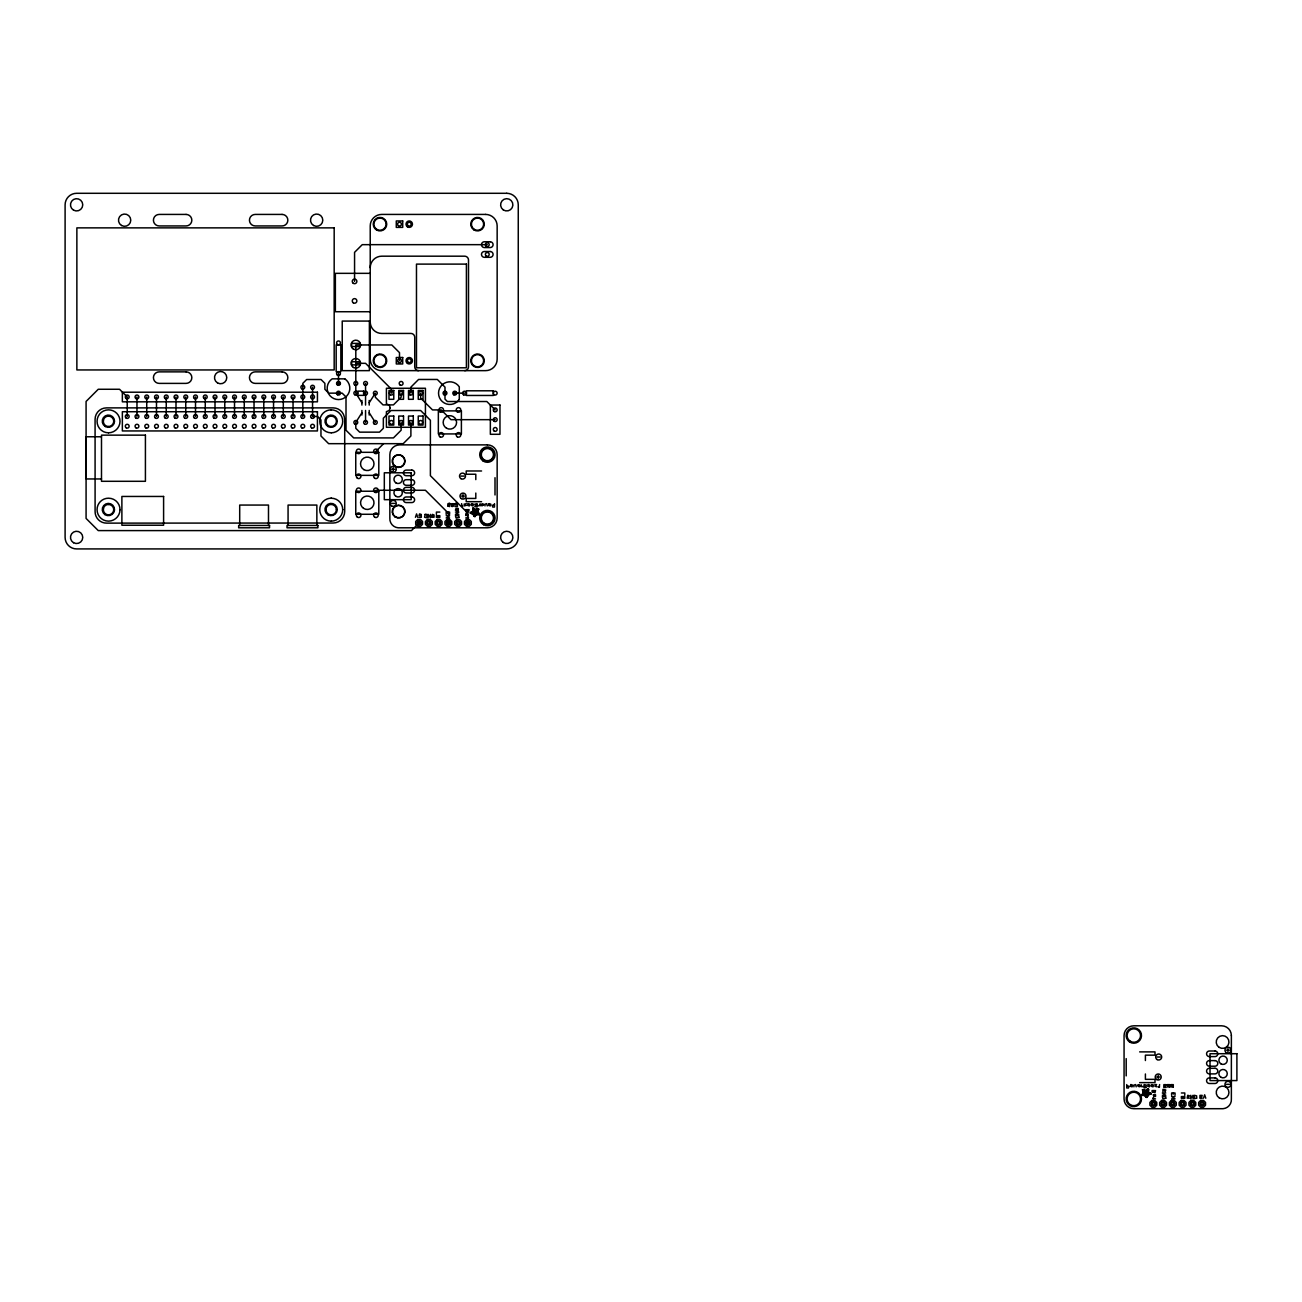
<?xml version="1.0" encoding="UTF-8"?>
<svg xmlns="http://www.w3.org/2000/svg" width="1302" height="1302" viewBox="0 0 1302 1302"><rect width="100%" height="100%" fill="white"/><g stroke="black" fill="none" stroke-linecap="round" stroke-linejoin="round"><path stroke-width="1.5" d="M103.346 509.619L103.46 508.561M326.053 509.619L326.167 508.561A5.013 5.013 0 0 1 330.122 504.574L331.18 504.492A5.127 5.127 0 0 1 336.339 509.7M103.46 420.22L103.346 421.278A5.127 5.127 0 0 0 108.489 426.503M361.907 412.767L355.804 422.401L355.804 428.309L359.645 432.15L379.5 432.15L383.341 428.309L383.341 418.202L391.023 410.521L420.644 410.521L430.392 420.269L430.392 475.686L467.874 513.167L467.874 522.916M369.215 402.774L375.318 393.139L375.318 397.208L383 404.889L393.448 404.889L401.13 397.208L401.13 393.139M375.92 451.355L383.602 443.673M419.114 522.916L411.432 530.598L98.252 530.598L86.078 518.424L86.078 401.455L98.252 389.265L119.54 389.265L127.222 396.947L127.222 416.461M447.937 506.006L449.646 503.158L447.937 503.728L447.937 506.006L449.646 506.576L450.215 503.728M438.123 517.382L436.414 517.382L436.414 515.673L439.832 515.673L439.832 517.382L438.123 517.382L438.123 515.673M451.517 506.006L453.796 503.728L451.517 503.728L452.087 506.576L453.796 506.006L453.796 503.728M458.288 510.758L458.288 508.48L456.009 508.48L455.44 510.189L457.148 510.758L457.148 509.619M467.402 511.393L466.262 511.963L465.693 509.684L469.111 509.684L468.541 511.963L467.402 509.684M475.393 505.355L474.823 506.494L477.102 507.064L477.102 503.646L474.823 504.216L477.102 505.355M467.971 514.974L465.693 515.543L466.262 513.265L466.832 515.543M465.693 518.001L468.541 517.431M480.096 504.785L478.387 505.925M1145.825 1086.275L1146.395 1085.136L1144.116 1084.566L1144.116 1087.984L1146.395 1087.414L1144.116 1086.275M1159.626 1084.566L1159.057 1087.414M1153.816 1092.297L1152.107 1092.297L1152.107 1090.588L1155.525 1090.588L1154.955 1092.866L1153.816 1090.588M1163.809 1084.647L1166.087 1084.647L1165.518 1086.356L1163.809 1085.787L1163.809 1087.495L1166.087 1087.495M1167.406 1084.647L1169.684 1084.647L1169.684 1086.926L1167.406 1086.926L1167.406 1084.647L1169.684 1086.926M1171.003 1084.647L1173.281 1084.647L1173.281 1086.926L1171.003 1086.926L1171.003 1084.647L1173.281 1086.926M1183.079 1098.286L1181.37 1098.286L1181.37 1096.577L1184.787 1096.577L1184.787 1098.286L1183.079 1098.286L1183.079 1096.577M1189.458 1098.139L1187.18 1098.139L1187.749 1095.291L1189.458 1095.861L1188.319 1097M1199.907 1095.373L1202.185 1095.373L1201.616 1097.081L1199.907 1096.512L1199.907 1098.221L1202.185 1098.221M108.489 416.152L107.431 416.249A5.013 5.013 0 0 0 103.444 420.22M331.18 416.152L330.122 416.249A5.013 5.013 0 0 0 326.151 420.22L326.053 421.278A5.127 5.127 0 0 0 331.18 426.503M108.489 504.492L107.431 504.59A5.013 5.013 0 0 0 103.444 508.561M487.29 244.662L362.249 244.662L354.567 252.344L354.567 281.395M370.224 273.339L335.363 273.339L335.363 311.731L370.224 311.731M355.804 363.323L365.553 363.323L391.381 389.135L391.381 393.139M454.74 393.139L464.505 393.139M331.18 409.853L331.261 409.853A11.409 11.409 0 0 0 319.771 421.278L319.771 421.36A11.409 11.409 0 0 0 331.18 432.801M495.232 419.667L450.98 419.667L441.232 409.918L432.508 409.918L420.644 398.054L420.644 393.139M108.489 432.817L108.554 432.817A11.62 11.62 0 0 0 120.028 421.392L120.012 421.36A11.409 11.409 0 0 0 108.603 409.87L108.489 409.853A11.409 11.409 0 0 0 97.064 421.278L97.064 421.36A11.409 11.409 0 0 0 108.489 432.801M101.491 436.772L86.225 436.772L86.225 478.957L101.491 478.957M391.739 469.273L394.783 469.273M481.561 470.982L466.214 470.982L466.214 474.237L475.8 474.237L475.8 479.624M460.989 476.093L464.033 476.093M375.92 490.268L425.428 490.268L448.376 513.216L448.376 522.916M461.478 496.095L464.521 496.095M331.18 498.194L331.261 498.194A11.409 11.409 0 0 0 319.771 509.733A11.409 11.409 0 0 0 331.18 521.142L331.261 521.158M481.561 501.693L466.214 501.693L466.214 498.438L475.8 498.438L475.8 493.051M391.739 503.402L394.783 503.402M466.311 503.646L464.033 504.216L466.311 505.355L464.033 505.925M481.968 503.646L483.677 504.216L481.968 505.925L481.398 504.785L483.677 504.785M494.467 504.785L492.189 505.355L492.758 507.064L494.467 507.064L494.467 503.646M461.592 505.925L462.731 505.925M455.114 506.576L457.393 506.576L457.393 504.867L455.114 504.867L455.684 503.158L457.393 503.728M472.691 508.171L473.635 508.138M474.026 508.415L472.691 508.317L474.384 508.675M472.691 508.757L474.758 508.968M477.313 508.968L478.729 508.903L476.516 509.228M472.691 509.049L475.018 509.228M472.691 509.342L475.214 509.505M476.011 509.505L478.664 509.245M472.691 509.635L475.328 509.766M475.751 509.766L478.583 509.521M472.691 509.863L478.501 509.782M472.707 510.058L478.387 510.058M472.74 510.335L478.322 510.319M472.854 510.661L478.208 510.661M472.984 510.937L474.286 511.133M474.693 510.856L478.127 510.872M472.252 511.409L474.319 511.247M474.904 511.247L475.881 511.149M476.288 511.409L477.948 511.23M471.763 511.67L475.637 511.377M476.06 511.67L477.801 511.426M471.389 511.946L477.541 511.686M439.832 512.077L436.414 512.077L436.414 514.355M455.44 512.077L458.857 512.077L455.44 514.355L458.857 514.355M471.015 512.207L477.964 512.207M470.64 512.483L473.733 512.223M474.563 512.483L478.29 512.483M470.299 512.744L475.686 512.744M476.207 512.5L478.485 512.711M476.125 513.021L470.234 512.988L474.758 513.037M476.597 512.76L478.664 512.988M475.23 513.297L478.924 513.297M470.494 513.313L474.677 513.444L471.357 513.59M475.181 513.574L479.12 513.574M475.067 513.818L479.315 513.834M472.17 513.851L479.51 514.095M473.456 514.371L479.575 514.306M473.456 514.485L476.093 514.599M476.451 514.388L479.575 514.404M473.456 514.746L476.076 514.729M477.264 514.664L479.331 514.664M473.472 514.99L476.027 514.957M473.537 515.201L475.93 515.201M446.179 515.673L449.597 515.673L446.179 517.952L449.597 517.952M473.619 515.494L475.783 515.494M473.716 515.771L475.604 515.755M432.899 516.097L431.759 516.097L432.329 514.388L434.038 514.957L434.038 517.236L431.759 517.236M473.814 516.064L475.36 516.08M473.879 516.308L475.197 516.292M475.018 516.568L474.839 516.796M419.016 517.317L421.295 517.317L421.295 515.608L419.016 515.608L419.586 513.899L421.295 514.469M1226.435 1050.177L1229.479 1050.177M1139.641 1051.886L1155.004 1051.886L1155.004 1055.157L1145.402 1055.157L1145.402 1060.528M1157.169 1057.012L1160.212 1057.012M1156.681 1076.998L1159.724 1076.998M1139.641 1082.613L1155.004 1082.613L1155.004 1079.342L1145.402 1079.342L1145.402 1073.971M1226.435 1084.322L1229.479 1084.322M1139.234 1084.566L1137.525 1085.136L1139.234 1086.844L1139.803 1085.705L1137.525 1085.705M1154.89 1084.566L1156.599 1084.566L1154.89 1086.275L1157.169 1086.844M1126.751 1085.705L1129.029 1086.275L1128.46 1087.984L1126.751 1087.984L1126.751 1084.566M1142.831 1086.844L1141.122 1085.705M1158.487 1086.844L1159.626 1086.844M1147.567 1089.058L1148.527 1089.074M1147.16 1089.351L1148.527 1089.367M1142.521 1089.709L1143.416 1089.709M1146.769 1089.644L1148.527 1089.514M1142.472 1089.807L1144.214 1089.969M1146.346 1089.969L1148.527 1089.807M1142.489 1089.953L1144.897 1090.23M1146.102 1090.246L1148.527 1090.099M1142.619 1090.392L1145.321 1090.523M1145.939 1090.506L1148.527 1090.539L1145.825 1090.799M1142.668 1090.539L1145.565 1090.799M1142.765 1090.816L1148.527 1090.848M1142.847 1091.076L1148.494 1091.092M1142.944 1091.401L1148.364 1091.564M1143.026 1091.629L1148.234 1091.841M1143.123 1091.89L1146.297 1092.15M1146.883 1092.134L1148.12 1091.987M1143.254 1092.134L1145.011 1092.443M1145.467 1092.15L1149.178 1092.411M1143.482 1092.427L1149.568 1092.687M1143.53 1092.964L1149.975 1092.964M1143.075 1093.241L1150.35 1093.241M1165.762 1092.98L1162.344 1092.98L1165.762 1095.259L1162.344 1095.259M1181.37 1092.98L1184.787 1092.98L1184.787 1095.259M1142.814 1093.501L1146.72 1093.452M1147.713 1093.257L1150.642 1093.452M1142.619 1093.761L1144.816 1093.517M1145.369 1093.778L1150.968 1093.761M1142.407 1094.038L1146.004 1093.794M1146.378 1093.794L1150.984 1093.892M1142.196 1094.315L1145.972 1094.201M1146.525 1094.201L1150.935 1094.054M1142.017 1094.575L1150.366 1094.331M1141.805 1094.852L1149.536 1094.591M1141.675 1095.063L1147.664 1094.933M1141.626 1095.21L1147.762 1095.291M1141.675 1095.421L1144.556 1095.421M1145.109 1095.47L1147.762 1095.649L1145.142 1095.731M1145.223 1095.975L1147.632 1096.235M1145.418 1096.398L1147.648 1096.219M1145.5 1096.496L1147.55 1096.496M1175.039 1096.577L1171.621 1096.577L1175.039 1098.855L1171.621 1098.855M1145.695 1096.772L1147.404 1096.968M1145.841 1096.984L1147.388 1097.033M1146.151 1097.423L1147.29 1097.326M1152.677 1098.351L1155.525 1098.904M495.232 409.918L486.834 401.521L447.383 401.521L444.991 399.128L444.991 387.133L437.309 379.452L418.577 379.452L410.895 387.133L410.895 393.139M1162.914 1091.662L1162.914 1089.383L1165.762 1089.953L1165.192 1091.662L1164.053 1090.523M461.592 503.646L462.161 506.494M369.215 412.767L375.318 422.401M361.907 402.774L355.804 393.139L355.804 344.965L391.821 344.965L399.502 352.647L399.502 360.735M1227.949 1048.647L1227.949 1051.707M1205.782 1098.221L1204.643 1094.803L1203.504 1098.221M1193.055 1098.709L1193.055 1095.291L1190.777 1098.709L1190.777 1095.291M1175.039 1095.259L1175.039 1092.98L1171.621 1092.98L1171.621 1095.259M1173.33 1092.98L1173.33 1094.119M1158.21 1075.485L1158.21 1078.528M1154.386 1096.463L1154.386 1094.754L1155.525 1094.754L1155.525 1096.463L1153.816 1096.463L1153.246 1094.754M1153.246 1097.781L1153.246 1098.904M1141.122 1084.566L1141.122 1086.844M1136.207 1086.844L1135.637 1084.566L1133.928 1085.136L1133.928 1086.844M1126.197 1058.607L1126.197 1075.891M495.004 477.704L495.004 494.972M487.273 505.925L486.704 503.646L484.995 504.216L484.995 505.925M480.096 503.646L480.096 505.925M463.007 494.565L463.007 497.608M449.597 514.355L449.597 512.077L446.179 512.077L446.179 514.355M447.888 512.077L447.888 513.216M430.441 514.388L430.441 517.805L428.163 514.388L428.163 517.805M417.714 517.317L416.575 513.899L415.436 517.317M410.895 422.401L410.895 435.991L403.213 443.673L328.641 443.673L320.959 435.991L320.959 419.976L317.444 416.461L312.561 416.461L312.561 387.199M401.13 422.401L401.13 430.23L393.448 437.911L353.688 437.911L346.006 430.23L346.006 396.98L342.166 393.139L328.722 393.139L324.882 389.298L324.882 383.358L321.041 379.517L306.654 379.517L302.813 383.358L302.813 416.461M393.253 467.743L393.253 470.787M369.215 400.463L369.215 405.085M369.215 410.455L369.215 415.061M365.553 383.374L365.553 405.085M365.553 410.455L365.553 422.401M361.907 400.463L361.907 405.085M361.907 410.455L361.907 415.061M344.704 419.407L344.704 511.588A11.62 11.62 0 0 1 333.166 523.03L106.618 523.127A11.409 11.409 0 0 1 95.095 511.588L95.079 419.293A11.409 11.409 0 0 1 106.504 407.884L333.166 407.884A11.409 11.409 0 0 1 344.574 419.293L344.591 419.374M342.719 509.619L342.719 509.684A11.409 11.409 0 0 0 331.31 498.21M338.504 373.625L338.504 383.374M316.858 525.471L316.858 505.062L288.067 505.062L288.067 525.471M293.048 396.947L293.048 416.461M283.299 396.947L283.299 416.461M273.55 396.947L273.55 416.461M268.489 525.471L268.489 505.062L239.698 505.062L239.698 525.471M263.785 396.947L263.785 416.461M254.036 396.947L254.036 416.461M244.271 396.947L244.271 416.461M234.523 396.947L234.523 416.461M224.774 396.947L224.774 416.461M215.009 396.947L215.009 416.461M205.26 396.947L205.26 416.461M195.512 396.947L195.512 416.461M185.747 396.947L185.747 416.461M175.998 396.947L175.998 416.461M166.249 396.947L166.249 416.461M156.484 396.947L156.484 416.461M146.735 396.947L146.735 416.461M136.97 396.947L136.97 416.461M120.012 509.619L120.012 509.684A11.409 11.409 0 0 0 108.603 498.21L108.489 498.194A11.409 11.409 0 0 0 97.064 509.733A11.409 11.409 0 0 0 108.489 521.142L108.554 521.158A11.62 11.62 0 0 0 120.028 509.733M370.224 321.92A11.523 11.523 0 0 0 381.746 333.442L410.895 333.442A3.841 3.841 0 0 1 414.736 337.283L414.736 366.806A3.841 3.841 0 0 0 418.577 370.647M370.224 267.707A11.523 11.523 0 0 1 381.746 256.185L464.668 256.185A3.841 3.841 0 0 1 468.508 260.026L468.508 366.806A3.841 3.841 0 0 1 464.668 370.647M331.31 416.168A5.127 5.127 0 0 1 336.421 421.278A5.354 5.354 0 0 1 331.31 426.535M331.31 432.834A11.62 11.62 0 0 0 342.735 421.392L342.719 421.36A11.409 11.409 0 0 0 331.31 409.87M108.489 514.843A5.127 5.127 0 0 1 103.379 509.733M113.73 509.733A5.354 5.354 0 0 1 108.587 514.86M108.603 504.509A5.127 5.127 0 0 1 113.713 509.619M108.603 426.535A5.354 5.354 0 0 0 113.73 421.392A5.127 5.127 0 0 0 108.603 416.168M336.437 509.733A5.354 5.354 0 0 1 331.31 514.86M331.18 514.843A5.127 5.127 0 0 1 326.07 509.733M342.735 509.733A11.62 11.62 0 0 1 331.31 521.174M1231.367 1035.546L1231.367 1098.953A9.049 9.049 0 0 1 1223.083 1108.702L1133.814 1108.702A9.749 9.749 0 0 1 1124.065 1098.953L1124.065 1035.546A9.749 9.749 0 0 1 1133.814 1025.797L1221.618 1025.797A9.749 9.749 0 0 1 1231.367 1035.546M390.274 407.77L389.168 410.521L386.417 411.627L386.417 427.284L425.428 427.284L425.428 388.256L386.417 388.256L386.417 403.897L389.168 405.003L390.274 407.77M417.698 519.498L415.696 521.5L415.696 524.332L417.698 526.333L420.53 526.333L422.515 524.332L422.515 521.5L420.53 519.498L417.698 519.498M425.136 514.388L424.566 517.236L426.844 517.805L426.844 514.388L425.136 514.388M427.447 519.498L425.445 521.5L425.445 524.332L427.447 526.333L430.278 526.333L432.28 524.332L432.28 521.5L430.278 519.498L427.447 519.498M437.195 519.498L435.21 521.5L435.21 524.332L437.195 526.333L440.027 526.333L442.029 524.332L442.029 521.5L440.027 519.498L437.195 519.498M446.96 519.498L444.958 521.5L444.958 524.332L446.96 526.333L449.792 526.333L451.778 524.332L451.778 521.5L449.792 519.498L446.96 519.498M468.199 503.646L467.63 505.355L469.338 505.925L469.908 504.216L468.199 503.646M471.796 503.646L471.226 505.355L472.935 505.925L473.505 504.216L471.796 503.646M456.709 519.498L454.707 521.5L454.707 524.332L456.709 526.333L459.541 526.333L461.543 524.332L461.543 521.5L459.541 519.498L456.709 519.498M458.857 517.382L456.009 517.952L455.44 515.673L458.857 515.673L458.857 517.382M466.474 519.498L464.472 521.5L464.472 524.332L466.474 526.333L469.29 526.333L471.291 524.332L471.291 521.5L469.29 519.498L466.474 519.498M489.161 503.646L488.592 505.355L490.301 505.925L490.87 504.216L489.161 503.646M1130.917 1084.566L1130.348 1086.275L1132.056 1086.844L1132.626 1085.136L1130.917 1084.566M1148.283 1084.566L1147.713 1086.275L1149.422 1086.844L1149.992 1085.136L1148.283 1084.566M1151.863 1084.566L1151.293 1086.275L1153.002 1086.844L1153.572 1085.136L1151.863 1084.566M1151.912 1100.418L1149.91 1102.42L1149.91 1105.235L1151.912 1107.237L1154.744 1107.237L1156.746 1105.235L1156.746 1102.42L1154.744 1100.418L1151.912 1100.418M1161.677 1100.418L1159.675 1102.42L1159.675 1105.235L1161.677 1107.237L1164.493 1107.237L1166.494 1105.235L1166.494 1102.42L1164.493 1100.418L1161.677 1100.418M1165.762 1098.286L1162.914 1098.855L1162.344 1096.577L1165.762 1096.577L1165.762 1098.286M1171.426 1100.418L1169.424 1102.42L1169.424 1105.235L1171.426 1107.237L1174.258 1107.237L1176.259 1105.235L1176.259 1102.42L1174.258 1100.418L1171.426 1100.418M1181.174 1100.418L1179.173 1102.42L1179.173 1105.235L1181.174 1107.237L1184.006 1107.237L1186.008 1105.235L1186.008 1102.42L1184.006 1100.418L1181.174 1100.418M1190.939 1100.418L1188.938 1102.42L1188.938 1105.235L1190.939 1107.237L1193.755 1107.237L1195.757 1105.235L1195.757 1102.42L1193.755 1100.418L1190.939 1100.418M1196.636 1098.139L1194.357 1098.709L1194.357 1095.291L1196.636 1095.861L1196.636 1098.139M1200.688 1100.418L1198.686 1102.42L1198.686 1105.235L1200.688 1107.237L1203.52 1107.237L1205.522 1105.235L1205.522 1102.42L1203.52 1100.418L1200.688 1100.418M506.738 193.298L76.623 193.298A11.523 11.523 0 0 0 65.1 204.821L65.1 537.4A11.523 11.523 0 0 0 76.623 548.923L506.738 548.923A11.523 11.523 0 0 0 518.261 537.4L518.261 204.821A11.523 11.523 0 0 0 506.738 193.298M186.072 214.423L159.186 214.423A5.761 5.761 0 0 0 153.424 220.184A5.761 5.761 0 0 0 159.186 225.946L186.072 225.946A5.761 5.761 0 0 0 191.833 220.184A5.761 5.761 0 0 0 186.072 214.423M282.078 214.423L255.192 214.423A5.761 5.761 0 0 0 249.447 220.184A5.761 5.761 0 0 0 255.192 225.946L282.078 225.946A5.761 5.761 0 0 0 287.84 220.184A5.761 5.761 0 0 0 282.078 214.423M485.63 214.423L381.746 214.423A11.523 11.523 0 0 0 370.224 225.946L370.224 359.124A11.523 11.523 0 0 0 381.746 370.647L485.63 370.647A11.523 11.523 0 0 0 497.152 359.124L497.152 225.946A11.523 11.523 0 0 0 485.63 214.423M402.709 220.949L396.28 220.949L396.28 227.394L402.709 227.394L402.709 220.949M334.175 227.866L76.867 227.866L76.867 369.947L334.175 369.947L334.175 227.866M490.187 241.765L484.393 241.765A2.897 2.897 0 0 0 481.496 244.662A2.897 2.897 0 0 0 484.393 247.559L490.187 247.559A2.897 2.897 0 0 0 493.084 244.662A2.897 2.897 0 0 0 490.187 241.765M490.187 251.514L484.393 251.514A2.897 2.897 0 0 0 481.496 254.411A2.897 2.897 0 0 0 484.393 257.308L490.187 257.308A2.897 2.897 0 0 0 493.084 254.411A2.897 2.897 0 0 0 490.187 251.514M466.409 264.111L416.477 264.111L416.477 367.799L466.409 367.799L466.409 264.111M369.377 321.073L342.231 321.073L342.231 370.647L369.377 370.647L369.377 321.073M359.938 343.386L351.67 343.386L351.67 346.544L359.938 346.544L359.938 343.386M340.847 344.818L336.176 344.818L336.176 371.705L340.847 371.705L340.847 344.818M402.709 357.513L396.28 357.513L396.28 363.958L402.709 363.958L402.709 357.513M359.938 361.744L351.67 361.744L351.67 364.885L359.938 364.885L359.938 361.744M186.072 371.867L159.186 371.867A5.761 5.761 0 0 0 153.424 377.629A5.761 5.761 0 0 0 159.186 383.39L186.072 383.39A5.761 5.761 0 0 0 191.833 377.629A5.761 5.761 0 0 0 186.072 371.867M282.078 371.867L255.192 371.867A5.761 5.761 0 0 0 249.447 377.629A5.761 5.761 0 0 0 255.192 383.39L282.078 383.39A5.761 5.761 0 0 0 287.84 377.629A5.761 5.761 0 0 0 282.078 371.867M344.818 378.849L332.189 378.849A11.327 11.327 0 0 0 329.992 395.727A11.327 11.327 0 0 0 347.016 395.727A11.327 11.327 0 0 0 344.818 378.849M339.464 382.414L337.543 382.414L337.543 384.334L339.464 384.334L339.464 382.414M393.774 390.47L388.989 390.47L388.989 399.307L393.774 399.307L393.774 390.47M403.522 390.47L398.738 390.47L398.738 399.307L403.522 399.307L403.522 390.47M413.287 390.47L408.502 390.47L408.502 399.307L413.287 399.307L413.287 390.47M423.036 390.47L418.251 390.47L418.251 399.307L423.036 399.307L423.036 390.47M493.312 390.795L466.425 390.795L466.425 395.466L493.312 395.466L493.312 390.795M363.632 391.137L357.725 391.137L357.725 395.369L363.632 395.369L363.632 391.137M317.428 392.211L122.355 392.211L122.355 401.83L317.428 401.83L317.428 392.211M339.464 392.179L337.543 392.179L337.543 394.099L339.464 394.099L339.464 392.179M445.951 392.179L444.031 392.179L444.031 394.099L445.951 394.099L445.951 392.179M455.7 392.179L453.78 392.179L453.78 394.099L455.7 394.099L455.7 392.179M499.968 405.036L490.349 405.036L490.349 434.298L499.968 434.298L499.968 405.036M461.396 410.879L438.351 410.879L438.351 433.924L461.396 433.924L461.396 410.879M317.428 411.725L122.355 411.725L122.355 430.946L317.428 430.946L317.428 411.725M393.774 416.054L388.989 416.054L388.989 425.07L393.774 425.07L393.774 416.054M403.522 416.054L398.738 416.054L398.738 425.07L403.522 425.07L403.522 416.054M413.287 416.054L408.502 416.054L408.502 425.07L413.287 425.07L413.287 416.054M423.036 416.054L418.251 416.054L418.251 425.07L423.036 425.07L423.036 416.054M145.417 435.145L101.491 435.145L101.491 481.301L145.417 481.301L145.417 435.145M487.387 444.877L399.6 444.877A9.749 9.749 0 0 0 389.851 454.642L389.851 518.033A9.049 9.049 0 0 0 398.135 527.798L487.387 527.798A9.749 9.749 0 0 0 497.152 518.033L497.152 454.642A9.749 9.749 0 0 0 487.387 444.877M378.801 452.315L355.755 452.315L355.755 475.36L378.801 475.36L378.801 452.315M411.823 470.103L406.224 470.103A2.799 2.799 0 0 0 403.425 472.903A2.799 2.799 0 0 0 406.224 475.702L411.823 475.702A2.799 2.799 0 0 0 414.622 472.903A2.799 2.799 0 0 0 411.823 470.103M411.188 472.789L384.318 472.789L384.318 499.675L411.188 499.675L411.188 472.789M411.823 479.689L406.224 479.689A2.799 2.799 0 0 0 403.425 482.505A2.799 2.799 0 0 0 406.224 485.304L411.823 485.304A2.799 2.799 0 0 0 414.622 482.505A2.799 2.799 0 0 0 411.823 479.689M411.823 487.371L406.224 487.371A2.799 2.799 0 0 0 403.425 490.17A2.799 2.799 0 0 0 406.224 492.97L411.823 492.97A2.799 2.799 0 0 0 414.622 490.17A2.799 2.799 0 0 0 411.823 487.371M378.801 491.228L355.755 491.228L355.755 514.274L378.801 514.274L378.801 491.228M163.596 496.453L121.883 496.453L121.883 525.227L163.596 525.227L163.596 496.453M411.823 496.973L406.224 496.973A2.799 2.799 0 0 0 403.425 499.773A2.799 2.799 0 0 0 406.224 502.572L411.823 502.572A2.799 2.799 0 0 0 414.622 499.773A2.799 2.799 0 0 0 411.823 496.973M420.334 521.695L417.893 521.695L417.893 524.136L420.334 524.136L420.334 521.695M430.083 521.695L427.642 521.695L427.642 524.136L430.083 524.136L430.083 521.695M439.832 521.695L437.391 521.695L437.391 524.136L439.832 524.136L439.832 521.695M449.597 521.695L447.156 521.695L447.156 524.136L449.597 524.136L449.597 521.695M459.346 521.695L456.904 521.695L456.904 524.136L459.346 524.136L459.346 521.695M469.094 521.695L466.669 521.695L466.669 524.136L469.094 524.136L469.094 521.695M269.53 525.471L238.657 525.471L238.657 527.798L269.53 527.798L269.53 525.471M317.9 525.471L287.026 525.471L287.026 527.798L317.9 527.798L317.9 525.471M1214.978 1051.007L1209.379 1051.007A2.799 2.799 0 0 0 1206.58 1053.806A2.799 2.799 0 0 0 1209.379 1056.606L1214.978 1056.606A2.799 2.799 0 0 0 1217.777 1053.806A2.799 2.799 0 0 0 1214.978 1051.007M1236.9 1053.709L1210.014 1053.709L1210.014 1080.579L1236.9 1080.579L1236.9 1053.709M1214.978 1060.609L1209.379 1060.609A2.799 2.799 0 0 0 1206.58 1063.409A2.799 2.799 0 0 0 1209.379 1066.208L1214.978 1066.208A2.799 2.799 0 0 0 1217.777 1063.409A2.799 2.799 0 0 0 1214.978 1060.609M1214.978 1068.291L1209.379 1068.291A2.799 2.799 0 0 0 1206.58 1071.09A2.799 2.799 0 0 0 1209.379 1073.89L1214.978 1073.89A2.799 2.799 0 0 0 1217.777 1071.09A2.799 2.799 0 0 0 1214.978 1068.291M1214.978 1077.893L1209.379 1077.893A2.799 2.799 0 0 0 1206.58 1080.693A2.799 2.799 0 0 0 1209.379 1083.492L1214.978 1083.492A2.799 2.799 0 0 0 1217.777 1080.693A2.799 2.799 0 0 0 1214.978 1077.893M1154.548 1102.615L1152.107 1102.615L1152.107 1105.04L1154.548 1105.04L1154.548 1102.615M1164.297 1102.615L1161.872 1102.615L1161.872 1105.04L1164.297 1105.04L1164.297 1102.615M1174.062 1102.615L1171.621 1102.615L1171.621 1105.04L1174.062 1105.04L1174.062 1102.615M1183.811 1102.615L1181.37 1102.615L1181.37 1105.04L1183.811 1105.04L1183.811 1102.615M1193.56 1102.615L1191.135 1102.615L1191.135 1105.04L1193.56 1105.04L1193.56 1102.615M1203.325 1102.615L1200.883 1102.615L1200.883 1105.04L1203.325 1105.04L1203.325 1102.615M459.28 399.454L459.28 386.824A11.327 11.327 0 0 0 442.387 384.627A11.327 11.327 0 0 0 442.387 401.651A11.327 11.327 0 0 0 459.28 399.454M1220.983 1063.864A4.199 4.199 0 0 0 1227.265 1060.235A4.199 4.199 0 0 0 1220.983 1056.606A4.199 4.199 0 0 0 1220.983 1063.864M1220.983 1077.307A4.199 4.199 0 0 0 1227.265 1073.678A4.199 4.199 0 0 0 1220.983 1070.032A4.199 4.199 0 0 0 1220.983 1077.307M1226.272 1086.796A2.995 2.995 0 0 0 1230.943 1084.533A2.995 2.995 0 0 0 1226.647 1081.62A2.995 2.995 0 0 0 1226.272 1086.796M1226.451 1052.781A2.995 2.995 0 0 0 1230.96 1050.177A2.995 2.995 0 0 0 1226.451 1047.573A2.995 2.995 0 0 0 1226.451 1052.781M1157.185 1059.6A2.995 2.995 0 0 0 1161.693 1057.012A2.995 2.995 0 0 0 1157.185 1054.408A2.995 2.995 0 0 0 1157.185 1059.6M1156.518 1079.488A2.995 2.995 0 0 0 1161.205 1077.21A2.995 2.995 0 0 0 1156.892 1074.296A2.995 2.995 0 0 0 1156.518 1079.488M1130.038 1041.128A6.754 6.754 0 0 0 1140.552 1036.034A6.754 6.754 0 0 0 1130.868 1029.475A6.754 6.754 0 0 0 1130.038 1041.128M1129.518 1041.909A7.682 7.682 0 0 0 1141.48 1036.099A7.682 7.682 0 0 0 1130.461 1028.629A7.682 7.682 0 0 0 1129.518 1041.909M1130.445 1104.796A6.754 6.754 0 0 0 1140.568 1098.953A6.754 6.754 0 0 0 1130.445 1093.11A6.754 6.754 0 0 0 1130.445 1104.796M1129.973 1105.593A7.682 7.682 0 0 0 1141.496 1098.953A7.682 7.682 0 0 0 1129.973 1092.297A7.682 7.682 0 0 0 1129.973 1105.593M1219.404 1097.993A6.364 6.364 0 0 0 1228.958 1092.476A6.364 6.364 0 0 0 1219.404 1086.958A6.364 6.364 0 0 0 1219.404 1097.993M1219.014 1047.296A6.364 6.364 0 0 0 1228.942 1042.463A6.364 6.364 0 0 0 1219.811 1036.294A6.364 6.364 0 0 0 1219.014 1047.296M1152.254 1105.414A1.92 1.92 0 0 0 1155.248 1103.966A1.92 1.92 0 0 0 1152.498 1102.094A1.92 1.92 0 0 0 1152.254 1105.414M1162.002 1105.414A1.92 1.92 0 0 0 1164.997 1103.966A1.92 1.92 0 0 0 1162.247 1102.094A1.92 1.92 0 0 0 1162.002 1105.414M1171.767 1105.414A1.92 1.92 0 0 0 1174.746 1103.966A1.92 1.92 0 0 0 1171.995 1102.094A1.92 1.92 0 0 0 1171.767 1105.414M1181.516 1105.414A1.92 1.92 0 0 0 1184.511 1103.966A1.92 1.92 0 0 0 1181.76 1102.094A1.92 1.92 0 0 0 1181.516 1105.414M1191.265 1105.414A1.92 1.92 0 0 0 1194.259 1103.966A1.92 1.92 0 0 0 1191.509 1102.094A1.92 1.92 0 0 0 1191.265 1105.414M1201.03 1105.414A1.92 1.92 0 0 0 1204.024 1103.966A1.92 1.92 0 0 0 1201.258 1102.094A1.92 1.92 0 0 0 1201.03 1105.414M337.43 394.718A1.92 1.92 0 0 0 340.424 393.269A1.92 1.92 0 0 0 337.674 391.414A1.92 1.92 0 0 0 337.43 394.718M337.543 375.285A1.92 1.92 0 0 0 340.424 373.625A1.92 1.92 0 0 0 337.543 371.965A1.92 1.92 0 0 0 337.543 375.285M337.543 385.05A1.92 1.92 0 0 0 340.424 383.374A1.92 1.92 0 0 0 337.543 381.714A1.92 1.92 0 0 0 337.543 385.05M337.43 344.493A1.92 1.92 0 0 0 340.424 343.044A1.92 1.92 0 0 0 337.674 341.173A1.92 1.92 0 0 0 337.43 344.493M400.17 385.05A1.92 1.92 0 0 0 403.05 383.374A1.92 1.92 0 0 0 400.17 381.714A1.92 1.92 0 0 0 400.17 385.05M354.844 385.05A1.92 1.92 0 0 0 357.725 383.374A1.92 1.92 0 0 0 354.844 381.714A1.92 1.92 0 0 0 354.844 385.05M364.593 385.05A1.92 1.92 0 0 0 367.473 383.374A1.92 1.92 0 0 0 364.593 381.714A1.92 1.92 0 0 0 364.593 385.05M364.593 394.799A1.92 1.92 0 0 0 367.473 393.139A1.92 1.92 0 0 0 364.593 391.479A1.92 1.92 0 0 0 364.593 394.799M374.764 453.356A2.311 2.311 0 0 0 378.215 451.355A2.311 2.311 0 0 0 374.764 449.353A2.311 2.311 0 0 0 374.764 453.356M357.48 453.356A2.311 2.311 0 0 0 360.931 451.355A2.311 2.311 0 0 0 357.48 449.353A2.311 2.311 0 0 0 357.48 453.356M374.618 492.189A2.311 2.311 0 0 0 378.215 490.431A2.311 2.311 0 0 0 374.911 488.201A2.311 2.311 0 0 0 374.618 492.189M357.334 492.189A2.311 2.311 0 0 0 360.931 490.431A2.311 2.311 0 0 0 357.627 488.201A2.311 2.311 0 0 0 357.334 492.189M374.764 517.236A2.311 2.311 0 0 0 378.215 515.234A2.311 2.311 0 0 0 374.764 513.248A2.311 2.311 0 0 0 374.764 517.236M357.48 517.236A2.311 2.311 0 0 0 360.931 515.234A2.311 2.311 0 0 0 357.48 513.248A2.311 2.311 0 0 0 357.48 517.236M73.547 542.722A6.152 6.152 0 0 0 82.758 537.4A6.152 6.152 0 0 0 73.547 532.079A6.152 6.152 0 0 0 73.547 542.722M104.957 514.615A6.152 6.152 0 0 0 114.527 509.961A6.152 6.152 0 0 0 105.706 504.004A6.152 6.152 0 0 0 104.957 514.615M105.316 426.519A6.152 6.152 0 0 0 114.543 421.197A6.152 6.152 0 0 0 105.316 415.875A6.152 6.152 0 0 0 105.316 426.519M217.564 382.951A6.152 6.152 0 0 0 226.776 377.629A6.152 6.152 0 0 0 217.564 372.307A6.152 6.152 0 0 0 217.564 382.951M328.023 426.519A6.152 6.152 0 0 0 337.251 421.197A6.152 6.152 0 0 0 328.023 415.875A6.152 6.152 0 0 0 328.023 426.519M328.023 514.843A6.152 6.152 0 0 0 337.251 509.521A6.152 6.152 0 0 0 328.023 504.2A6.152 6.152 0 0 0 328.023 514.843M395.548 466.425A6.152 6.152 0 0 0 404.776 461.103A6.152 6.152 0 0 0 395.548 455.781A6.152 6.152 0 0 0 395.548 466.425M395.173 516.65A6.152 6.152 0 0 0 404.759 512.012A6.152 6.152 0 0 0 395.938 506.039A6.152 6.152 0 0 0 395.173 516.65M503.304 542.478A6.152 6.152 0 0 0 512.874 537.84A6.152 6.152 0 0 0 504.053 531.867A6.152 6.152 0 0 0 503.304 542.478M484.311 523.355A6.152 6.152 0 0 0 493.539 518.033A6.152 6.152 0 0 0 484.311 512.711A6.152 6.152 0 0 0 484.311 523.355M483.953 459.72A6.152 6.152 0 0 0 493.523 455.065A6.152 6.152 0 0 0 484.702 449.109A6.152 6.152 0 0 0 483.953 459.72M376.913 366.057A6.152 6.152 0 0 0 386.124 360.735A6.152 6.152 0 0 0 376.913 355.413A6.152 6.152 0 0 0 376.913 366.057M474.465 366.057A6.152 6.152 0 0 0 483.677 360.735A6.152 6.152 0 0 0 474.465 355.413A6.152 6.152 0 0 0 474.465 366.057M73.547 210.143A6.152 6.152 0 0 0 82.758 204.821A6.152 6.152 0 0 0 73.547 199.499A6.152 6.152 0 0 0 73.547 210.143M121.558 225.506A6.152 6.152 0 0 0 130.77 220.184A6.152 6.152 0 0 0 121.558 214.863A6.152 6.152 0 0 0 121.558 225.506M313.57 225.506A6.152 6.152 0 0 0 322.798 220.184A6.152 6.152 0 0 0 313.57 214.863A6.152 6.152 0 0 0 313.57 225.506M376.538 229.266A6.152 6.152 0 0 0 386.108 224.611A6.152 6.152 0 0 0 377.303 218.638A6.152 6.152 0 0 0 376.538 229.266M474.465 229.494A6.152 6.152 0 0 0 483.677 224.172A6.152 6.152 0 0 0 474.465 218.85A6.152 6.152 0 0 0 474.465 229.494M503.304 209.899A6.152 6.152 0 0 0 512.874 205.26A6.152 6.152 0 0 0 504.053 199.287A6.152 6.152 0 0 0 503.304 209.899M353.265 283.299A2.311 2.311 0 0 0 356.862 281.558A2.311 2.311 0 0 0 353.558 279.328A2.311 2.311 0 0 0 353.265 283.299M353.265 302.813A2.311 2.311 0 0 0 356.862 301.071A2.311 2.311 0 0 0 353.558 298.842A2.311 2.311 0 0 0 353.265 302.813M494.142 431.011A1.92 1.92 0 0 0 497.136 429.562A1.92 1.92 0 0 0 494.386 427.707A1.92 1.92 0 0 0 494.142 431.011M494.272 421.343A1.92 1.92 0 0 0 497.152 419.667A1.92 1.92 0 0 0 494.272 418.007A1.92 1.92 0 0 0 494.272 421.343M494.142 411.513A1.92 1.92 0 0 0 497.136 410.049A1.92 1.92 0 0 0 494.386 408.193A1.92 1.92 0 0 0 494.142 411.513M446.505 428.212A6.722 6.722 0 0 0 456.595 422.401A6.722 6.722 0 0 0 446.505 416.575A6.722 6.722 0 0 0 446.505 428.212M311.601 388.859A1.92 1.92 0 0 0 314.482 387.199A1.92 1.92 0 0 0 311.601 385.538A1.92 1.92 0 0 0 311.601 388.859M363.502 508.317A6.722 6.722 0 0 0 373.983 503.239A6.722 6.722 0 0 0 364.332 496.713A6.722 6.722 0 0 0 363.502 508.317M363.909 469.664A6.722 6.722 0 0 0 374 463.837A6.722 6.722 0 0 0 363.909 458.011A6.722 6.722 0 0 0 363.909 469.664M353.412 367.473A4.801 4.801 0 0 0 360.605 363.323A4.801 4.801 0 0 0 353.412 359.157A4.801 4.801 0 0 0 353.412 367.473M353.412 349.115A4.801 4.801 0 0 0 360.605 344.965A4.801 4.801 0 0 0 353.412 340.798A4.801 4.801 0 0 0 353.412 349.115M395.792 482.798A4.199 4.199 0 0 0 402.318 479.624A4.199 4.199 0 0 0 396.296 475.555A4.199 4.199 0 0 0 395.792 482.798M395.792 496.241A4.199 4.199 0 0 0 402.318 493.067A4.199 4.199 0 0 0 396.296 488.982A4.199 4.199 0 0 0 395.792 496.241M391.576 505.892A2.995 2.995 0 0 0 396.247 503.63A2.995 2.995 0 0 0 391.951 500.7A2.995 2.995 0 0 0 391.576 505.892M391.756 471.861A2.995 2.995 0 0 0 396.264 469.273A2.995 2.995 0 0 0 391.756 466.669A2.995 2.995 0 0 0 391.756 471.861M461.022 478.697A2.995 2.995 0 0 0 465.514 476.093A2.995 2.995 0 0 0 461.022 473.489A2.995 2.995 0 0 0 461.022 478.697M461.315 498.585A2.995 2.995 0 0 0 466.002 496.306A2.995 2.995 0 0 0 461.689 493.393A2.995 2.995 0 0 0 461.315 498.585M483.612 460.224A6.754 6.754 0 0 0 494.125 455.114A6.754 6.754 0 0 0 484.442 448.555A6.754 6.754 0 0 0 483.612 460.224M483.091 460.989A7.682 7.682 0 0 0 495.053 455.179A7.682 7.682 0 0 0 484.035 447.725A7.682 7.682 0 0 0 483.091 460.989M484.018 523.892A6.754 6.754 0 0 0 494.142 518.033A6.754 6.754 0 0 0 484.018 512.191A6.754 6.754 0 0 0 484.018 523.892M483.547 524.69A7.682 7.682 0 0 0 495.069 518.033A7.682 7.682 0 0 0 483.547 511.393A7.682 7.682 0 0 0 483.547 524.69M395.059 516.845A6.364 6.364 0 0 0 404.971 512.028A6.364 6.364 0 0 0 395.841 505.843A6.364 6.364 0 0 0 395.059 516.845M395.434 466.621A6.364 6.364 0 0 0 404.987 461.103A6.364 6.364 0 0 0 395.434 455.586A6.364 6.364 0 0 0 395.434 466.621M466.913 524.576A1.92 1.92 0 0 0 469.794 522.916A1.92 1.92 0 0 0 466.913 521.256A1.92 1.92 0 0 0 466.913 524.576M457.165 524.576A1.92 1.92 0 0 0 460.045 522.916A1.92 1.92 0 0 0 457.165 521.256A1.92 1.92 0 0 0 457.165 524.576M447.302 524.511A1.92 1.92 0 0 0 450.28 523.062A1.92 1.92 0 0 0 447.53 521.191A1.92 1.92 0 0 0 447.302 524.511M437.537 524.511A1.92 1.92 0 0 0 440.532 523.062A1.92 1.92 0 0 0 437.781 521.191A1.92 1.92 0 0 0 437.537 524.511M427.788 524.511A1.92 1.92 0 0 0 430.783 523.062A1.92 1.92 0 0 0 428.016 521.191A1.92 1.92 0 0 0 427.788 524.511M418.023 524.511A1.92 1.92 0 0 0 421.018 523.062A1.92 1.92 0 0 0 418.267 521.191A1.92 1.92 0 0 0 418.023 524.511M301.852 388.859A1.92 1.92 0 0 0 304.733 387.199A1.92 1.92 0 0 0 301.852 385.538A1.92 1.92 0 0 0 301.852 388.859M486.216 256.006A1.92 1.92 0 0 0 489.194 254.557A1.92 1.92 0 0 0 486.443 252.686A1.92 1.92 0 0 0 486.216 256.006M486.216 246.241A1.92 1.92 0 0 0 489.194 244.792A1.92 1.92 0 0 0 486.443 242.937A1.92 1.92 0 0 0 486.216 246.241M408.291 225.832A1.92 1.92 0 0 0 411.172 224.172A1.92 1.92 0 0 0 408.291 222.512A1.92 1.92 0 0 0 408.291 225.832M398.542 225.832A1.92 1.92 0 0 0 401.423 224.172A1.92 1.92 0 0 0 398.542 222.512A1.92 1.92 0 0 0 398.542 225.832M473.749 366.334A6.754 6.754 0 0 0 484.263 361.224A6.754 6.754 0 0 0 474.579 354.665A6.754 6.754 0 0 0 473.749 366.334M473.749 229.77A6.754 6.754 0 0 0 484.263 224.66A6.754 6.754 0 0 0 474.579 218.101A6.754 6.754 0 0 0 473.749 229.77M376.197 366.334A6.754 6.754 0 0 0 386.727 361.224A6.754 6.754 0 0 0 377.043 354.665A6.754 6.754 0 0 0 376.197 366.334M376.603 230.015A6.754 6.754 0 0 0 386.743 224.172A6.754 6.754 0 0 0 376.603 218.329A6.754 6.754 0 0 0 376.603 230.015M407.445 226.841A3.222 3.222 0 0 0 412.457 224.4A3.222 3.222 0 0 0 407.835 221.275A3.222 3.222 0 0 0 407.445 226.841M407.445 363.404A3.222 3.222 0 0 0 412.457 360.963A3.222 3.222 0 0 0 407.835 357.838A3.222 3.222 0 0 0 407.445 363.404M126.148 398.542A1.92 1.92 0 0 0 129.142 397.094A1.92 1.92 0 0 0 126.392 395.222A1.92 1.92 0 0 0 126.148 398.542M311.601 398.607A1.92 1.92 0 0 0 314.482 396.947A1.92 1.92 0 0 0 311.601 395.287A1.92 1.92 0 0 0 311.601 398.607M301.852 398.607A1.92 1.92 0 0 0 304.733 396.947A1.92 1.92 0 0 0 301.852 395.287A1.92 1.92 0 0 0 301.852 398.607M354.73 423.996A1.92 1.92 0 0 0 357.725 422.532A1.92 1.92 0 0 0 354.958 420.676A1.92 1.92 0 0 0 354.73 423.996M364.593 424.061A1.92 1.92 0 0 0 367.473 422.401A1.92 1.92 0 0 0 364.593 420.741A1.92 1.92 0 0 0 364.593 424.061M374.244 423.996A1.92 1.92 0 0 0 377.222 422.532A1.92 1.92 0 0 0 374.471 420.676A1.92 1.92 0 0 0 374.244 423.996M374.358 394.799A1.92 1.92 0 0 0 377.238 393.139A1.92 1.92 0 0 0 374.358 391.479A1.92 1.92 0 0 0 374.358 394.799M354.844 394.799A1.92 1.92 0 0 0 357.725 393.139A1.92 1.92 0 0 0 354.844 391.479A1.92 1.92 0 0 0 354.844 394.799M463.545 394.799A1.92 1.92 0 0 0 466.425 393.139A1.92 1.92 0 0 0 463.545 391.479A1.92 1.92 0 0 0 463.545 394.799M453.78 394.799A1.92 1.92 0 0 0 456.66 393.139A1.92 1.92 0 0 0 453.78 391.479A1.92 1.92 0 0 0 453.78 394.799M444.031 394.799A1.92 1.92 0 0 0 446.912 393.139A1.92 1.92 0 0 0 444.031 391.479A1.92 1.92 0 0 0 444.031 394.799M390.421 394.799A1.92 1.92 0 0 0 393.302 393.139A1.92 1.92 0 0 0 390.421 391.479A1.92 1.92 0 0 0 390.421 394.799M400.17 394.799A1.92 1.92 0 0 0 403.05 393.139A1.92 1.92 0 0 0 400.17 391.479A1.92 1.92 0 0 0 400.17 394.799M409.935 394.799A1.92 1.92 0 0 0 412.815 393.139A1.92 1.92 0 0 0 409.935 391.479A1.92 1.92 0 0 0 409.935 394.799M419.683 394.799A1.92 1.92 0 0 0 422.564 393.139A1.92 1.92 0 0 0 419.683 391.479A1.92 1.92 0 0 0 419.683 394.799M409.935 424.061A1.92 1.92 0 0 0 412.815 422.401A1.92 1.92 0 0 0 409.935 420.741A1.92 1.92 0 0 0 409.935 424.061M390.307 423.996A1.92 1.92 0 0 0 393.302 422.532A1.92 1.92 0 0 0 390.535 420.676A1.92 1.92 0 0 0 390.307 423.996M400.17 424.061A1.92 1.92 0 0 0 403.05 422.401A1.92 1.92 0 0 0 400.17 420.741A1.92 1.92 0 0 0 400.17 424.061M135.896 398.542A1.92 1.92 0 0 0 138.891 397.094A1.92 1.92 0 0 0 136.14 395.222A1.92 1.92 0 0 0 135.896 398.542M145.661 398.542A1.92 1.92 0 0 0 148.64 397.094A1.92 1.92 0 0 0 145.889 395.222A1.92 1.92 0 0 0 145.661 398.542M155.41 398.542A1.92 1.92 0 0 0 158.405 397.094A1.92 1.92 0 0 0 155.654 395.222A1.92 1.92 0 0 0 155.41 398.542M165.159 398.542A1.92 1.92 0 0 0 168.153 397.094A1.92 1.92 0 0 0 165.403 395.222A1.92 1.92 0 0 0 165.159 398.542M174.924 398.542A1.92 1.92 0 0 0 177.918 397.094A1.92 1.92 0 0 0 175.152 395.222A1.92 1.92 0 0 0 174.924 398.542M184.672 398.542A1.92 1.92 0 0 0 187.667 397.094A1.92 1.92 0 0 0 184.917 395.222A1.92 1.92 0 0 0 184.672 398.542M194.421 398.542A1.92 1.92 0 0 0 197.416 397.094A1.92 1.92 0 0 0 194.665 395.222A1.92 1.92 0 0 0 194.421 398.542M204.186 398.542A1.92 1.92 0 0 0 207.181 397.094A1.92 1.92 0 0 0 204.414 395.222A1.92 1.92 0 0 0 204.186 398.542M213.935 398.542A1.92 1.92 0 0 0 216.929 397.094A1.92 1.92 0 0 0 214.179 395.222A1.92 1.92 0 0 0 213.935 398.542M223.7 398.542A1.92 1.92 0 0 0 226.678 397.094A1.92 1.92 0 0 0 223.928 395.222A1.92 1.92 0 0 0 223.7 398.542M233.449 398.542A1.92 1.92 0 0 0 236.443 397.094A1.92 1.92 0 0 0 233.693 395.222A1.92 1.92 0 0 0 233.449 398.542M243.197 398.542A1.92 1.92 0 0 0 246.192 397.094A1.92 1.92 0 0 0 243.441 395.222A1.92 1.92 0 0 0 243.197 398.542M252.962 398.542A1.92 1.92 0 0 0 255.941 397.094A1.92 1.92 0 0 0 253.19 395.222A1.92 1.92 0 0 0 252.962 398.542M262.711 398.542A1.92 1.92 0 0 0 265.706 397.094A1.92 1.92 0 0 0 262.955 395.222A1.92 1.92 0 0 0 262.711 398.542M272.59 398.607A1.92 1.92 0 0 0 275.454 396.947A1.92 1.92 0 0 0 272.59 395.287A1.92 1.92 0 0 0 272.59 398.607M282.339 398.607A1.92 1.92 0 0 0 285.219 396.947A1.92 1.92 0 0 0 282.339 395.287A1.92 1.92 0 0 0 282.339 398.607M292.087 398.607A1.92 1.92 0 0 0 294.968 396.947A1.92 1.92 0 0 0 292.087 395.287A1.92 1.92 0 0 0 292.087 398.607M398.542 362.395A1.92 1.92 0 0 0 401.423 360.735A1.92 1.92 0 0 0 398.542 359.075A1.92 1.92 0 0 0 398.542 362.395M311.487 418.056A1.92 1.92 0 0 0 314.482 416.591A1.92 1.92 0 0 0 311.715 414.736A1.92 1.92 0 0 0 311.487 418.056M126.148 418.056A1.92 1.92 0 0 0 129.142 416.591A1.92 1.92 0 0 0 126.392 414.736A1.92 1.92 0 0 0 126.148 418.056M135.896 418.056A1.92 1.92 0 0 0 138.891 416.591A1.92 1.92 0 0 0 136.14 414.736A1.92 1.92 0 0 0 135.896 418.056M145.661 418.056A1.92 1.92 0 0 0 148.64 416.591A1.92 1.92 0 0 0 145.889 414.736A1.92 1.92 0 0 0 145.661 418.056M155.41 418.056A1.92 1.92 0 0 0 158.405 416.591A1.92 1.92 0 0 0 155.654 414.736A1.92 1.92 0 0 0 155.41 418.056M165.159 418.056A1.92 1.92 0 0 0 168.153 416.591A1.92 1.92 0 0 0 165.403 414.736A1.92 1.92 0 0 0 165.159 418.056M174.924 418.056A1.92 1.92 0 0 0 177.918 416.591A1.92 1.92 0 0 0 175.152 414.736A1.92 1.92 0 0 0 174.924 418.056M184.672 418.056A1.92 1.92 0 0 0 187.667 416.591A1.92 1.92 0 0 0 184.917 414.736A1.92 1.92 0 0 0 184.672 418.056M194.421 418.056A1.92 1.92 0 0 0 197.416 416.591A1.92 1.92 0 0 0 194.665 414.736A1.92 1.92 0 0 0 194.421 418.056M204.186 418.056A1.92 1.92 0 0 0 207.181 416.591A1.92 1.92 0 0 0 204.414 414.736A1.92 1.92 0 0 0 204.186 418.056M213.935 418.056A1.92 1.92 0 0 0 216.929 416.591A1.92 1.92 0 0 0 214.179 414.736A1.92 1.92 0 0 0 213.935 418.056M223.7 418.056A1.92 1.92 0 0 0 226.678 416.591A1.92 1.92 0 0 0 223.928 414.736A1.92 1.92 0 0 0 223.7 418.056M233.449 418.056A1.92 1.92 0 0 0 236.443 416.591A1.92 1.92 0 0 0 233.693 414.736A1.92 1.92 0 0 0 233.449 418.056M243.197 418.056A1.92 1.92 0 0 0 246.192 416.591A1.92 1.92 0 0 0 243.441 414.736A1.92 1.92 0 0 0 243.197 418.056M252.962 418.056A1.92 1.92 0 0 0 255.941 416.591A1.92 1.92 0 0 0 253.19 414.736A1.92 1.92 0 0 0 252.962 418.056M262.711 418.056A1.92 1.92 0 0 0 265.706 416.591A1.92 1.92 0 0 0 262.955 414.736A1.92 1.92 0 0 0 262.711 418.056M272.46 418.056A1.92 1.92 0 0 0 275.454 416.591A1.92 1.92 0 0 0 272.704 414.736A1.92 1.92 0 0 0 272.46 418.056M282.225 418.056A1.92 1.92 0 0 0 285.219 416.591A1.92 1.92 0 0 0 282.453 414.736A1.92 1.92 0 0 0 282.225 418.056M291.974 418.056A1.92 1.92 0 0 0 294.968 416.591A1.92 1.92 0 0 0 292.218 414.736A1.92 1.92 0 0 0 291.974 418.056M301.722 418.056A1.92 1.92 0 0 0 304.717 416.591A1.92 1.92 0 0 0 301.966 414.736A1.92 1.92 0 0 0 301.722 418.056M301.852 427.87A1.92 1.92 0 0 0 304.733 426.21A1.92 1.92 0 0 0 301.852 424.55A1.92 1.92 0 0 0 301.852 427.87M292.087 427.87A1.92 1.92 0 0 0 294.968 426.21A1.92 1.92 0 0 0 292.087 424.55A1.92 1.92 0 0 0 292.087 427.87M282.339 427.87A1.92 1.92 0 0 0 285.219 426.21A1.92 1.92 0 0 0 282.339 424.55A1.92 1.92 0 0 0 282.339 427.87M272.59 427.87A1.92 1.92 0 0 0 275.454 426.21A1.92 1.92 0 0 0 272.59 424.55A1.92 1.92 0 0 0 272.59 427.87M262.825 427.87A1.92 1.92 0 0 0 265.706 426.21A1.92 1.92 0 0 0 262.825 424.55A1.92 1.92 0 0 0 262.825 427.87M253.076 427.87A1.92 1.92 0 0 0 255.957 426.21A1.92 1.92 0 0 0 253.076 424.55A1.92 1.92 0 0 0 253.076 427.87M243.311 427.87A1.92 1.92 0 0 0 246.192 426.21A1.92 1.92 0 0 0 243.311 424.55A1.92 1.92 0 0 0 243.311 427.87M233.563 427.87A1.92 1.92 0 0 0 236.443 426.21A1.92 1.92 0 0 0 233.563 424.55A1.92 1.92 0 0 0 233.563 427.87M223.814 427.87A1.92 1.92 0 0 0 226.694 426.21A1.92 1.92 0 0 0 223.814 424.55A1.92 1.92 0 0 0 223.814 427.87M214.049 427.87A1.92 1.92 0 0 0 216.929 426.21A1.92 1.92 0 0 0 214.049 424.55A1.92 1.92 0 0 0 214.049 427.87M204.3 427.87A1.92 1.92 0 0 0 207.181 426.21A1.92 1.92 0 0 0 204.3 424.55A1.92 1.92 0 0 0 204.3 427.87M194.551 427.87A1.92 1.92 0 0 0 197.432 426.21A1.92 1.92 0 0 0 194.551 424.55A1.92 1.92 0 0 0 194.551 427.87M184.786 427.87A1.92 1.92 0 0 0 187.667 426.21A1.92 1.92 0 0 0 184.786 424.55A1.92 1.92 0 0 0 184.786 427.87M175.038 427.87A1.92 1.92 0 0 0 177.918 426.21A1.92 1.92 0 0 0 175.038 424.55A1.92 1.92 0 0 0 175.038 427.87M165.289 427.87A1.92 1.92 0 0 0 168.17 426.21A1.92 1.92 0 0 0 165.289 424.55A1.92 1.92 0 0 0 165.289 427.87M155.524 427.87A1.92 1.92 0 0 0 158.405 426.21A1.92 1.92 0 0 0 155.524 424.55A1.92 1.92 0 0 0 155.524 427.87M145.775 427.87A1.92 1.92 0 0 0 148.656 426.21A1.92 1.92 0 0 0 145.775 424.55A1.92 1.92 0 0 0 145.775 427.87M136.01 427.87A1.92 1.92 0 0 0 138.891 426.21A1.92 1.92 0 0 0 136.01 424.55A1.92 1.92 0 0 0 136.01 427.87M126.261 427.87A1.92 1.92 0 0 0 129.142 426.21A1.92 1.92 0 0 0 126.261 424.55A1.92 1.92 0 0 0 126.261 427.87M408.291 362.395A1.92 1.92 0 0 0 411.172 360.735A1.92 1.92 0 0 0 408.291 359.075A1.92 1.92 0 0 0 408.291 362.395M311.601 427.87A1.92 1.92 0 0 0 314.482 426.21A1.92 1.92 0 0 0 311.601 424.55A1.92 1.92 0 0 0 311.601 427.87M419.683 424.061A1.92 1.92 0 0 0 422.564 422.401A1.92 1.92 0 0 0 419.683 420.741A1.92 1.92 0 0 0 419.683 424.061M494.142 394.718A1.92 1.92 0 0 0 497.136 393.269A1.92 1.92 0 0 0 494.386 391.414A1.92 1.92 0 0 0 494.142 394.718M440.076 411.92A2.311 2.311 0 0 0 443.526 409.918A2.311 2.311 0 0 0 440.076 407.917A2.311 2.311 0 0 0 440.076 411.92M457.36 411.92A2.311 2.311 0 0 0 460.81 409.918A2.311 2.311 0 0 0 457.36 407.917A2.311 2.311 0 0 0 457.36 411.92M457.214 436.788A2.311 2.311 0 0 0 460.81 435.047A2.311 2.311 0 0 0 457.507 432.801A2.311 2.311 0 0 0 457.214 436.788M439.93 436.788A2.311 2.311 0 0 0 443.526 435.047A2.311 2.311 0 0 0 440.222 432.801A2.311 2.311 0 0 0 439.93 436.788M374.764 478.306A2.311 2.311 0 0 0 378.215 476.32A2.311 2.311 0 0 0 374.764 474.319A2.311 2.311 0 0 0 374.764 478.306M357.48 478.306A2.311 2.311 0 0 0 360.931 476.32A2.311 2.311 0 0 0 357.48 474.319A2.311 2.311 0 0 0 357.48 478.306"/></g></svg>
